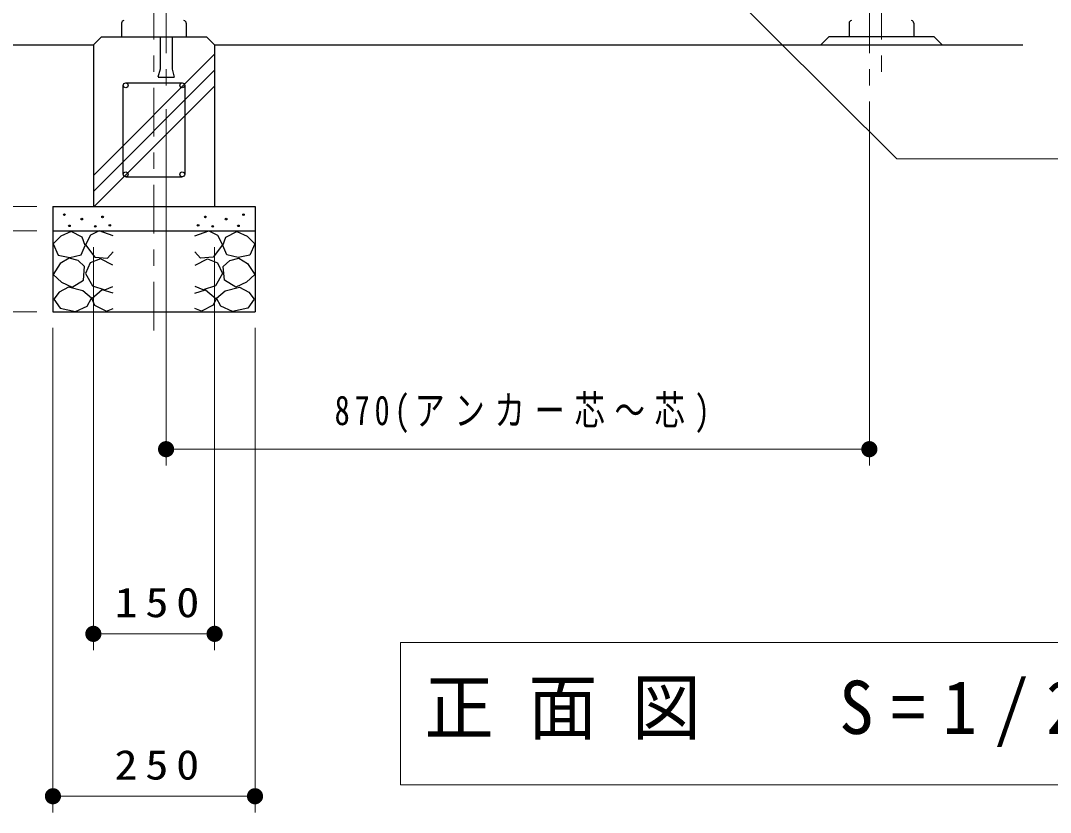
# Model space of a CAD drawing. Units: millimetres on the paper, scale 1:20. Extents: x -365 to 0, y 0 to 257.
# Drawn here: x -284.7 to -221, y 61 to 109.9 of the extents above; entities that cross this region are included whole.
import ezdxf

# ---------------------------------------------------------------- set-up
doc = ezdxf.new("R2010")
doc.units = ezdxf.units.MM
doc.linetypes.add('USER2', pattern=[6, 3, -1, 1, -1])
doc.layers.add('LY_1', color=7, linetype='Continuous', lineweight=25)
doc.styles.add('ＭＳ ゴシック', font='')
doc.styles.get('ＭＳ ゴシック').set_extended_font_data('MS Gothic')

# ---------------------------------------------------------------- blocks, each defined once
blk = doc.blocks.new('filled_dot')
at = {"color": 0, "linetype": 'Continuous', "lineweight": -2, "const_width": 1.25}
blk.add_lwpolyline([(-0.625, 0, 1), (0.625, 0, 1)], format="xyb", close=True, dxfattribs=at)

msp = doc.modelspace()

# ---------------------------------------------------------------- linework, layer by layer
at = {"layer": 'LY_1', "linetype": 'USER2', "lineweight": 13}
for p, q in [((-276.467, 147.765), (-276.467, 90.423)), ((-231.467, 147.765), (-231.467, 105.834)), ((-275.717, 110.923), (-275.717, 105.923)), ((-232.217, 110.923), (-232.217, 105.923))]:
    msp.add_line(p, q, dxfattribs=at)
at = {"layer": 'LY_1'}
for p, q in [((-278.467, 109.779), (-278.467, 108.923)), ((-274.467, 109.779), (-274.467, 108.923)), ((-233.467, 109.779), (-233.467, 108.923)), ((-229.467, 109.779), (-229.467, 108.923)), ((-287.621, 108.423), (-280.217, 108.423)), ((-279.717, 108.923), (-280.217, 108.423)), ((-280.217, 108.423), (-280.217, 98.423)), ((-279.717, 108.923), (-273.217, 108.923)), ((-276.092, 108.923), (-276.092, 106.923)), ((-275.342, 108.923), (-275.342, 106.923)), ((-273.217, 108.923), (-272.717, 108.423)), ((-272.717, 108.423), (-222.717, 108.423)), ((-272.717, 108.423), (-272.717, 98.423)), ((-234.717, 108.923), (-235.217, 108.423)), ((-228.217, 108.923), (-234.717, 108.923)), ((-228.217, 108.923), (-227.717, 108.423)), ((-276.093, 106.923), (-276.218, 106.423)), ((-276.217, 106.423), (-275.217, 106.423)), ((-275.343, 106.923), (-275.218, 106.423)), ((-278.367, 100.423), (-278.367, 105.923)), ((-278.217, 106.073), (-274.717, 106.073)), ((-274.567, 105.923), (-274.567, 100.423)), ((-278.217, 100.273), (-274.717, 100.273)), ((-282.717, 98.423), (-282.717, 91.923)), ((-282.717, 98.423), (-270.217, 98.423)), ((-270.217, 98.423), (-270.217, 91.923)), ((-282.717, 96.923), (-270.217, 96.923)), ((-282.717, 91.923), (-270.217, 91.923))]:
    msp.add_line(p, q, dxfattribs=at)
at = {"layer": 'LY_1', "lineweight": 13}
for p, q in [((-280.217, 100.359), (-272.717, 107.859)), ((-280.217, 99.369), (-272.717, 106.869)), ((-280.173, 98.423), (-272.717, 105.879)), ((-232.217, 104.923), (-232.217, 82.423)), ((-275.717, 104.459), (-275.717, 82.423)), ((-283.717, 98.423), (-296.217, 98.423)), ((-283.717, 96.923), (-296.217, 96.923)), ((-280.217, 95.923), (-280.217, 71.002)), ((-272.717, 95.923), (-272.717, 71.002)), ((-283.717, 91.923), (-306.717, 91.923)), ((-282.717, 90.923), (-282.717, 60.959)), ((-270.217, 90.923), (-270.217, 60.959)), ((-232.217, 83.423), (-275.717, 83.423)), ((-272.717, 72.002), (-280.217, 72.002)), ((-261.212, 71.457), (-261.212, 62.657)), ((-213.412, 71.457), (-261.212, 71.457)), ((-261.212, 62.657), (-213.412, 62.657)), ((-270.217, 61.959), (-282.717, 61.959))]:
    msp.add_line(p, q, dxfattribs=at)
msp.add_lwpolyline([(-253.967, 124.723), (-230.524, 101.385), (-218.642, 101.385)], dxfattribs=at)
at = {"layer": 'LY_1'}
for points in [[(-281.595, 96.893), (-282.229, 96.592), (-282.704, 96.117), (-282.403, 95.42), (-281.674, 95.278), (-280.977, 95.436), (-280.724, 96.022), (-280.914, 96.529)], [(-271.34, 96.893), (-270.706, 96.592), (-270.231, 96.117), (-270.532, 95.42), (-271.261, 95.278), (-271.958, 95.436), (-272.211, 96.022), (-272.021, 96.529)], [(-281.722, 95.246), (-282.26, 94.897), (-282.704, 94.216), (-282.197, 93.757), (-281.532, 93.44), (-280.835, 93.883), (-280.755, 94.723), (-281.163, 95.086)], [(-271.213, 95.246), (-270.674, 94.897), (-270.231, 94.216), (-270.738, 93.757), (-271.403, 93.44), (-272.1, 93.883), (-272.179, 94.723), (-271.772, 95.086)], [(-281.763, 93.449), (-282.331, 93.13), (-282.669, 92.707), (-282.266, 92.141), (-281.323, 91.938), (-280.607, 92.258), (-280.334, 92.762), (-280.873, 93.218)], [(-271.172, 93.449), (-270.603, 93.13), (-270.266, 92.707), (-270.669, 92.141), (-271.612, 91.938), (-272.328, 92.258), (-272.601, 92.762), (-272.062, 93.218)]]:
    msp.add_lwpolyline(points, close=True, dxfattribs=at)
for points in [[(-278.997, 96.608), (-279.852, 96.925), (-280.391, 96.656), (-280.708, 96.054), (-280.122, 95.293), (-279.345, 95.23), (-278.997, 95.626)], [(-273.938, 96.608), (-273.083, 96.925), (-272.544, 96.656), (-272.227, 96.054), (-272.813, 95.293), (-273.589, 95.23), (-273.938, 95.626)], [(-279.013, 94.802), (-279.773, 95.198), (-280.407, 94.945), (-280.708, 94.295), (-280.264, 93.519), (-279.504, 93.281), (-279.013, 93.487)], [(-273.922, 94.802), (-273.162, 95.198), (-272.528, 94.945), (-272.227, 94.295), (-272.671, 93.519), (-273.431, 93.281), (-273.922, 93.487)], [(-278.997, 93.075), (-279.662, 93.281), (-280.312, 92.727), (-280.137, 92.331), (-279.409, 91.966), (-278.997, 92.125)], [(-273.938, 93.075), (-273.273, 93.281), (-272.623, 92.727), (-272.797, 92.331), (-273.526, 91.966), (-273.938, 92.125)]]:
    msp.add_lwpolyline(points, dxfattribs=at)
for centre, radius in [((-278.217, 105.923), 0.15), ((-274.717, 105.923), 0.15), ((-278.217, 100.423), 0.15), ((-274.717, 100.423), 0.15), ((-282.006, 97.929), 0.05), ((-280.931, 97.651), 0.05), ((-279.649, 97.79), 0.05), ((-273.286, 97.79), 0.05), ((-272.004, 97.651), 0.05), ((-270.929, 97.929), 0.05), ((-281.694, 97.235), 0.05), ((-280.099, 97.201), 0.05), ((-279.198, 97.27), 0.05), ((-273.737, 97.27), 0.05), ((-272.836, 97.201), 0.05), ((-271.241, 97.235), 0.05)]:
    msp.add_circle(centre, radius, dxfattribs=at)
for centre, start, end in [((-278.317, 109.779), 92.29005, 179.99996), ((-274.617, 109.779), 0, 87.70991), ((-233.317, 109.779), 92.29005, 179.99996), ((-229.617, 109.779), 0, 87.70991)]:
    msp.add_arc(centre, 0.15, start, end, dxfattribs=at)

# ---------------------------------------------------------------- block references
at = {"layer": 'LY_1', "lineweight": 13, "xscale": 0.4, "yscale": 0.4}
for p in [(-275.717, 83.423), (-280.217, 72.002), (-282.717, 61.959)]:
    msp.add_blockref('filled_dot', p, dxfattribs=at)
at = {"layer": 'LY_1', "lineweight": 13, "xscale": 0.4, "yscale": 0.4, "rotation": 180}
for p in [(-232.217, 83.423), (-272.717, 72.002), (-270.217, 61.959)]:
    msp.add_blockref('filled_dot', p, dxfattribs=at)

# ---------------------------------------------------------------- texts
at = {"layer": 'LY_1', "style": 'ＭＳ ゴシック'}
for s, insert, char_height, attachment_point in [('\\T1.32;\\W0.75;870(アンカー芯～芯)', (-253.543, 84.423), 1.833, 8), ('\\T1.33;\\W1.15;150', (-276.046, 73.002), 1.833, 8), ('\\T1.5;\\W0.95;正面図\u3000S=1/20', (-237.312, 67.057), 3.299, 5), ('\\T1.33;\\W1.15;250', (-276.052, 62.959), 1.833, 8)]:
    msp.add_mtext(s, dxfattribs=dict(at, insert=insert, char_height=char_height, attachment_point=attachment_point))

doc.saveas('drawing.dxf')
